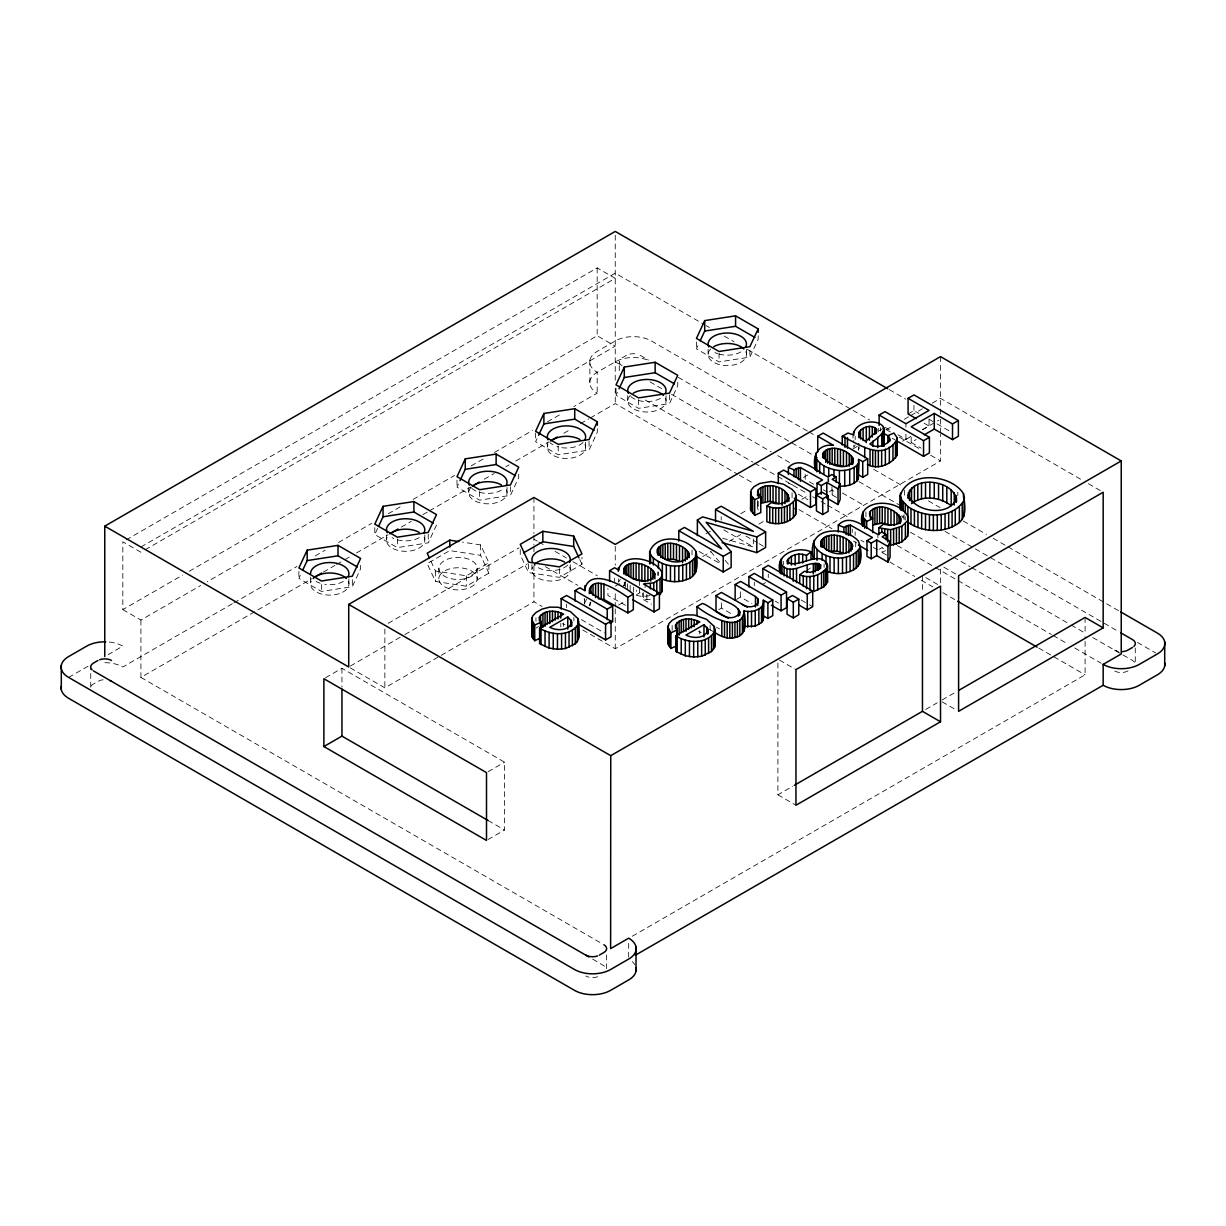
<?xml version="1.0" encoding="UTF-8"?>
<svg xmlns="http://www.w3.org/2000/svg" width="1226" height="1226" viewBox="0 0 1226 1226"><rect width="100%" height="100%" fill="white"/><g stroke="black" fill="none" stroke-linecap="round" stroke-linejoin="round"><path stroke-width="0.75" stroke-dasharray="5 3.75" d="M90.724 687.25L90.724 667.618M606.594 954.931L606.594 968.862A9.578 5.532 0 0 0 605.184 966.532L592.25 958.87M619.283 370.696L619.283 361.21M628.693 957.154L628.693 940.081M858.905 448.042L858.399 450.218L858.399 443.26M758.189 501.311L758.189 510.001L757.438 507.549L758.373 501.817M360.597 565.37L360.597 568.849L352.337 586.656L321.473 591.438L298.883 578.396L301.136 573.538M436.502 525.034L428.226 542.842L397.377 547.608L374.788 534.582L377.792 528.1M518.721 474.079L518.721 477.558L510.445 495.365L479.596 500.147L457.007 487.105L459.26 482.247M597.323 428.702L597.323 432.18L589.062 449.988L558.198 454.769L535.609 441.728L537.862 436.87M677.733 382.267L677.733 385.746L669.473 403.569L638.608 408.335L616.019 395.293L618.287 390.435M758.158 335.847L758.158 339.326L749.883 357.134L719.034 361.915L696.445 348.874L698.697 344.016M855.196 444.885L853.786 447.367L853.786 440.41M590.947 602.012L589.308 605.751L589.308 602.288M586.687 599.085L584.296 603.606L584.296 598.38M618.885 581.476L620.417 579.546M625.337 581.752L623.727 585.844L623.727 582.365M806.432 571.101L810.984 567.5M535.961 628.172L538.459 626.517M126.155 539.884L597.185 267.927L615.253 278.363L144.224 550.321M140.913 547.011L615.253 273.153L704.414 324.629M140.913 552.236L122.83 541.8L122.83 609.613L182.551 575.147M189.172 571.316L597.185 335.755L615.253 346.176L207.255 581.737M122.83 609.613L140.913 620.05L200.62 585.568M68.625 677.426L86.694 666.99A25.562 14.758 0 0 1 91.168 664.936M108.057 654.669L122.83 646.133A25.562 14.758 0 0 0 107.627 641.903M646.93 359.77A25.562 14.758 0 0 0 615.253 361.839L597.185 372.26A25.562 14.758 0 0 0 597.185 393.132L573.967 406.542M622.042 357.915L626.547 355.31A9.578 5.532 0 0 1 638.424 354.544M232.296 603.79L122.83 666.99A25.562 14.758 0 0 0 101.911 662.76M233.967 602.84L296.983 566.458M315.235 555.914L325.181 550.168M338.453 542.505L371.616 523.364M388.213 513.786L401.469 506.123M413.085 499.426L454.555 475.489M471.136 465.911L484.408 458.248M494.354 452.501L532.498 430.479M547.424 421.851L560.696 414.204M140.913 620.05L140.913 677.426L311.741 578.795M323.342 572.098L334.959 565.401M336.614 564.435L343.249 560.604M344.904 559.654L349.885 556.773M356.521 552.941L388.029 534.751M401.3 527.088L411.262 521.341M422.863 514.644L427.843 511.763M429.498 510.813L470.968 486.875M484.224 479.213L494.185 473.466M505.786 466.769L509.112 464.853M515.748 461.022L548.911 441.866M563.837 433.253L570.473 429.422M580.434 423.675L588.725 418.878M590.38 417.928L615.253 403.569L737.684 474.247M430.954 561.293L435.46 571.01L466.309 575.791L488.898 562.749L480.638 544.926L462.478 542.122M388.167 623.344L519.027 547.792M488.898 573.17L480.638 555.363L449.773 550.581L427.184 563.623L435.46 581.446L466.309 586.212L488.898 573.17L488.898 562.749M325.518 677.779L341.947 668.293L504.576 762.189L504.576 830.017L488.147 839.488M350.375 666.04L403.293 635.482M404.948 634.532L527.333 563.883M520.253 549.539L520.253 554.765L528.513 572.573L559.378 577.354L581.967 564.312L581.967 557.355M350.238 667.879L384.857 687.863L439.521 656.293M441.176 655.343L533.938 601.782L542.076 606.487M883.532 428.135L879.119 430.678L879.119 427.2M908.083 413.959L913.968 410.572L918.902 413.423M615.253 586.135L621.858 582.319M706.069 533.708L711.019 530.843M740.749 513.694L747.354 509.878M803.49 477.466L808.44 474.6M853.02 448.869L857.97 446.003M886.046 429.805L892.651 425.989M904.206 419.323L909.156 416.457M910.811 415.507L922.366 408.825M932.266 403.109L940.526 398.343L1081.807 479.918M618.563 605.092L625.168 601.292M636.723 594.61L640.018 592.71M702.774 556.481L711.019 551.715M729.179 541.233L740.749 534.551M758.909 524.069L765.514 520.253M801.835 499.288L808.44 495.473M902.551 441.13L910.811 436.364M922.366 429.698L938.871 420.166M897.892 434.724L905.937 439.383L910.887 436.517M922.427 429.851L929.032 426.05L929.032 419.093M911.179 437.192L911.179 442.402L916.128 439.552M829.282 491.718L831.948 490.185L836.193 492.622M832.193 489.726L832.193 494.936L834.86 493.404M582.733 629.965L615.253 648.738L940.526 460.945L940.526 434.387M718.742 609.659L721.47 608.081L732.734 614.578M736.504 599.407L740.596 597.047L751.86 603.544M762.833 584.204L765.56 582.626M488.147 771.675L504.576 762.189M879.211 549.279L881.877 547.731L886.122 550.183L882.122 552.497L882.122 547.271M777.897 662.99L777.897 794.8L792.686 786.264M925.737 709.44L937.246 702.805M942.166 699.954L956.954 691.418M632.31 936.235L1085.087 674.821L1085.087 636.57M649.78 595.652L642.393 596.572L636.509 595.376L636.509 590.166M643.481 592.664L643.481 599.621L650.378 599.33M722.589 538.214L753.346 546.965L753.346 538.275M698.529 631.543L701.226 632.493M562.336 623.789L565.033 624.754M788.379 483.151L792.578 484.898M615.253 361.839L620.693 364.781M1088.381 483.703L1103.17 492.239M889.34 389.653L905.861 399.201M928.772 419.123L935.346 422.909M937.001 423.859L950.165 431.46M924.189 423.261L929.032 426.05M885.003 427.292L891.44 431.016M911.179 442.402L921.124 448.149M706.069 325.58L709.379 327.48M724.229 336.062L734.144 341.793M747.354 349.41L851.365 409.469M853.02 410.419L869.525 419.951M886.046 429.483L890.995 432.349M899.256 437.115L920.711 449.498M930.626 455.229L940.526 460.945M892.283 438.28L895.578 440.18M807.336 431L651.404 340.966A25.562 14.758 0 0 0 615.253 340.966L597.185 351.402A25.562 14.758 0 0 0 597.185 372.26L597.185 393.132M808.991 431.95L815.627 435.782M873.694 469.313L901.907 485.588M928.45 500.913L940.051 507.625M963.284 521.035L986.501 534.444M993.137 538.275L1006.408 545.938M1008.078 546.888L1119.215 611.054M640.11 355.31L648.401 360.092M678.239 377.332L817.512 457.742M858.966 481.665L898.75 504.637M945.031 531.364L1119.261 631.957M1137.467 642.455L1155.72 652.998M650.056 381.914L661.657 388.627M671.603 394.358L771.093 451.796M777.713 455.628L790.985 463.29M842.385 492.959L863.932 505.403M910.351 532.207L951.805 556.144M953.46 557.094L970.042 566.673M971.697 567.623L1069.532 624.095M1071.187 625.061L1086.098 633.673M1092.734 637.505L1132.533 660.477A9.578 5.532 0 0 1 1135.276 663.772L1135.276 647.941M809.436 481.803L814.064 484.469M823.32 489.818L827.948 492.484M832.193 494.936L838.569 498.614M943.821 567.163L956.954 574.764M645.244 400.013L753.009 462.233M754.68 463.183L776.227 475.627M777.882 476.592L806.08 492.867M812.7 496.699L819.336 500.514M820.991 501.48L825.972 504.346M827.627 505.311L849.174 517.755M897.263 545.509L933.737 566.565M935.392 567.531L1051.448 634.532M1053.119 635.497L1068.03 644.11M1074.666 647.941L1101.193 663.251M798.218 494.109L807.873 499.687M860.913 540.237L863.993 542.03M873.249 547.363L877.877 550.045M882.122 552.497L888.498 556.175M925.737 577.599L940.526 586.135M739.339 475.198L754.22 483.795M798.892 509.587L831.979 528.682M853.48 541.11L856.79 543.011M889.877 562.121L914.703 576.45M921.308 580.266L932.894 586.947M942.825 592.679L956.05 600.326M1038.774 648.079L1085.087 674.821M745.883 536.099L757.392 542.75M759.047 543.7L763.982 546.551M723.754 529.877L753.346 546.965M801.191 600.05L807.765 603.851M809.421 604.801L812.7 606.701M699.019 551.455L721.654 564.527M775.261 601.184L778.479 603.039M942.166 701.854L956.954 710.39M779.537 660.124L795.965 669.595M716.444 627.191L719.57 628.984M709.609 629.505L712.766 631.329M643.481 599.621L651.45 604.219M533.938 539.195L537.187 541.064M538.827 542.015L545.325 545.769M555.087 551.394L566.473 557.968M572.971 561.723L597.369 575.806M625.628 605.337L607.943 595.499L607.943 588.557M545.325 566.627L577.86 585.415M581.415 619.651L604.449 632.953M777.897 794.8L795.965 805.237M488.147 820.531L504.576 830.017M140.913 677.426L602.012 943.652M1116.135 650.822L1118.679 652.385M725.179 560.359L729.945 565.998M710.728 551.516L720.444 563.086M901.631 515.686L903.194 517.97L903.194 514.491M579.714 559.454L581.967 564.312M1085.087 617.444L1085.087 634.654M957.828 492.208L957.828 495.687M940.526 356.613L940.526 417.315M940.526 419.215L940.526 432.487M940.526 569.094L940.526 584.373M922.458 575.699L922.458 592.894M913.968 405.346L913.968 410.572M905.937 423.736L905.937 427.2M905.937 434.157L905.937 439.383M905.278 516.667L905.278 520.146M904.42 490.201L904.42 498.89M904.052 514.583L904.052 523.272M880.36 427.598L880.36 431.077M878.26 428.318L878.26 431.797M877.877 534.398L877.877 537.862M865.939 511.886L865.939 517.111M859.058 443.613L859.058 450.57M855.687 541.831L855.687 548.788M855.196 436.18L855.196 439.659M855.135 531.885L855.135 535.364M853.005 434.694L853.005 438.172M852.269 529.065L852.269 532.544M831.948 486.707L831.948 490.185M828.745 478.523L828.745 482.002M827.948 476.837L827.948 482.048M824.102 563.945L824.102 567.423M805.206 474.339L805.206 479.55M792.073 492.852L792.073 499.81M783.629 561.309L783.629 564.788M768.288 574.105L768.288 577.584M757.438 500.591L757.438 507.549M754.342 582.151L754.342 585.63M749.883 350.176L749.883 357.134M746.465 349.318L746.465 354.529M740.596 591.821L740.596 597.047M721.47 602.87L721.47 608.081M721.195 516.636L721.195 520.115M719.034 353.211L719.034 361.915M710.115 625.168L710.115 632.11M708.122 349.318L708.122 354.529M699.785 630.624L699.785 634.103M696.445 341.916L696.445 348.874M692.016 549.938L692.016 556.895M672.154 625.475L672.154 630.7M669.473 394.864L669.473 403.569M666.055 395.737L666.055 400.948M658.454 571.975L658.454 575.454M657.734 571.914L657.734 575.392M646.899 594.487L646.899 599.698M645.091 582.672L645.091 587.882M642.393 593.093L642.393 596.572M639.512 580.542L639.512 585.767M639.512 587.499L639.512 596.204M638.608 399.645L638.608 408.335M633.398 587.177L633.398 592.388M630.149 585.492L630.149 590.702M627.712 395.737L627.712 400.948M627.497 583.775L627.497 589.001M625.551 582.105L625.551 587.331M624.295 582.212L624.295 585.691M618.701 578.764L618.701 582.243M616.019 388.336L616.019 395.293M615.253 235.193L615.253 380.612M615.253 388.259L615.253 403.569M615.253 546.306L615.253 565.278M615.253 593.721L615.253 607.008M615.253 608.908L615.253 648.738M614.64 578.166L614.64 581.645M597.185 267.927L597.185 335.755M590.043 602.364L590.043 605.843M589.859 360.183L589.859 384.351M589.062 441.299L589.062 449.988M585.63 442.157L585.63 447.383M584.649 599.207L584.649 604.418M573.906 617.414L573.906 620.892M570.274 564.757L570.274 569.967M566.611 604.157L566.611 607.636M563.577 622.869L563.577 626.348M560.788 623.344L560.788 626.823M559.378 568.649L559.378 577.354M558.198 446.065L558.198 454.769M547.302 442.157L547.302 447.383M535.961 617.735L535.961 621.214M535.609 433.023L535.609 441.728M533.938 497.465L533.938 533.494M533.938 535.394L533.938 544.88M533.938 546.781L533.938 552.466M533.938 565.753L533.938 601.782M531.946 564.757L531.946 569.967M528.513 563.883L528.513 572.573M510.445 486.676L510.445 495.365M507.028 487.55L507.028 492.76M480.638 544.926L480.638 555.363M479.596 491.457L479.596 500.147M477.205 568.404A19.172 11.065 0 0 1 448.455 577.982A19.172 11.065 0 0 1 448.455 558.826A19.172 11.065 0 0 1 477.205 568.404L477.205 578.841A19.172 11.065 0 0 1 448.455 588.419A19.172 11.065 0 0 1 448.455 569.247A19.172 11.065 0 0 1 477.205 578.841M468.7 487.55L468.7 492.76M466.309 575.791L466.309 586.212M457.007 480.148L457.007 487.105M438.877 568.404L438.877 578.841M435.46 571.01L435.46 581.446M428.226 534.153L428.226 542.842M424.809 535.011L424.809 540.237M397.377 538.919L397.377 547.608M386.481 535.011L386.481 540.237M384.857 629.061L384.857 687.863M374.788 527.624L374.788 534.582M352.337 579.699L352.337 586.656M348.904 578.841L348.904 584.051M341.947 668.293L341.947 687.142M321.473 584.48L321.473 591.438M310.576 577.094L310.576 584.051M298.883 571.439L298.883 578.396M745.806 351.663A19.172 11.065 0 0 1 724.796 365.501A19.172 11.065 0 0 1 710.697 348.996M665.396 398.098A19.172 11.065 0 0 1 644.386 411.921A19.172 11.065 0 0 1 630.287 395.416M584.986 444.517A19.172 11.065 0 0 1 566.473 458.447A19.172 11.065 0 0 1 547.961 444.517M506.369 489.894A19.172 11.065 0 0 1 485.358 503.733A19.172 11.065 0 0 1 471.259 487.228M424.15 537.371A19.172 11.065 0 0 1 405.637 551.302A19.172 11.065 0 0 1 387.125 537.371M348.261 581.185A19.172 11.065 0 0 1 329.748 595.116A19.172 11.065 0 0 1 311.235 581.185M569.615 567.102A19.172 11.065 0 0 1 551.102 581.032A19.172 11.065 0 0 1 532.59 567.102M622.042 365.746A9.578 5.532 0 0 1 620.693 358.896M1128.012 670.913A9.578 5.532 0 0 1 1114.465 670.913M1118.066 651.358A9.578 5.532 0 0 1 1114.465 650.041M740.856 351.923A19.172 11.065 0 0 1 719.187 354.13M717.716 353.686A19.172 11.065 0 0 1 714.973 352.567M660.431 398.343A19.172 11.065 0 0 1 630.287 396.059M583.07 442.479A19.172 11.065 0 0 1 556.88 446.525M552.911 444.777A19.172 11.065 0 0 1 549.876 442.479M501.419 490.155A19.172 11.065 0 0 1 471.259 487.871M419.2 537.632A19.172 11.065 0 0 1 392.09 537.632M343.295 581.446A19.172 11.065 0 0 1 324.783 584.312M320.155 583.208A19.172 11.065 0 0 1 316.185 581.446M567.715 565.063A19.172 11.065 0 0 1 534.505 565.063M91.199 686.039A9.578 5.532 0 0 1 93.467 683.955L99.674 680.568A9.578 5.532 0 0 1 103.689 679.756M597.644 976.77A9.578 5.532 0 0 1 585.783 976.003M632.264 961.628A25.547 14.758 0 0 1 634.746 964.617"/><path stroke-width="1.5" d="M61.3 689.518L61.3 665.35M635.329 955.223L1103.17 685.257L1103.17 664.385L1121.238 653.948L1121.238 460.945L610.747 755.676L610.625 948.617L628.693 938.181A25.562 14.758 0 0 1 628.693 959.054L610.625 969.49A25.562 14.758 0 0 1 574.473 969.49L68.625 677.426A25.562 14.758 0 0 1 68.625 656.569L86.694 646.133A25.562 14.758 0 0 1 105.727 641.826M636.018 971.145L636.018 946.978M822.6 454.003C824.47 465.512 850.032 472.914 853.281 459.26C849.174 448.471 823.274 441.927 822.6 457.482M623.773 568.695C625.904 580.235 650.991 587.131 654.868 573.86C650.27 562.749 622.272 556.589 623.773 573.921M657.136 549.539C659.098 562.06 685.028 567.684 689.089 553.999C684.706 542.536 658.086 537.356 657.136 553.018M820.822 541.417C822.769 553.937 848.714 559.577 852.76 545.876C848.3 533.754 819.397 529.218 820.822 546.643M788.839 501.526C790.525 487.534 767.599 480.807 758.373 489.649L757.438 495.381M866.705 528.345L866.705 521.387L872.759 518.705L870.169 516.085L869.433 513.633L870.368 511.38C886.061 494.814 921.155 530.168 883.333 524.284L878.843 527.808L878.843 534.766M867.38 464.332C877.28 470.278 891.103 464.593 896.896 455.505L897.08 437.605L893.938 433.039L887.885 435.69L887.885 442.647M896.896 455.505L897.08 437.605M661.871 576.036L660.048 578.917L660.048 594.564L661.871 591.698L662.132 572.956C655.971 557.661 620.586 551.394 618.318 571.362M661.871 591.698L662.132 572.956M539.455 638.547L534.705 640.692L532.222 637.06L531.823 619.59L532.712 615.958L535.961 612.51L542.091 609.092L549.861 607.115L558.213 607.253L570.335 611.575L578.12 618.778L578.764 636.907L577.323 641.627L575.3 643.773L565.447 648.508L557.462 649.32L549.11 648.033L539.593 643.681L539.593 628.034L563.577 614.18C556.206 610.241 544.252 609.245 539.379 617.337L539.379 620.816M531.823 635.237L531.977 617.766M675.649 646.301L670.898 648.447L668.415 644.815L668.017 627.344L668.906 623.712L672.154 620.264L678.284 616.847L686.054 614.87L694.406 615.008L706.544 619.314L714.314 626.532L714.957 644.661L714.681 647.098L711.494 651.512L701.64 656.262L693.655 657.059L685.303 655.787L675.787 651.435L675.787 635.788L699.785 621.934C692.399 617.996 680.445 616.985 675.572 625.091L675.572 628.57M668.017 642.991L668.185 625.521M780.364 573.124C773.79 554.351 797.176 545.555 810.984 551.853L806.432 555.455C800.057 552.635 791 554.229 787.368 560.497L787.659 562.244C798.233 569.416 822.508 547.593 827.458 566.642C822.048 575.515 809.16 578.917 799.735 574.825L799.735 583.515M813.788 575.883L813.788 591.53L823.795 586.81L827.458 582.304L827.106 563.347M900.252 495.427C908.543 470.355 950.947 473.849 963.513 493.71C964.356 502.997 967.575 515.533 959.36 522.491C954.15 526.628 947.775 529.05 941.231 530.015C929.66 531.67 917.492 528.912 907.884 522.245L907.884 506.599L901.631 500.039L900.252 495.427L900.252 509.342M908.129 498.461C908.481 473.573 956.188 479.32 956.632 501.557M578.488 639.344L578.764 621.26M714.681 647.098L714.957 629.015M842.247 445.023L842.247 436.318L847.948 433.039L853.005 434.694C855.181 424.119 868.882 419.706 878.26 423.108C892.206 428.778 875.747 439.276 869.908 443.935C876.1 448.747 885.754 446.172 889.938 440.011L887.885 435.69M815.474 470.248C811.857 455.796 817.865 443.674 833.404 445.283L817.742 436.241L817.742 451.888M963.897 516.253L964.341 497.189M571.653 622.456C569.002 631.114 556.497 630.915 549.8 627.314L567.761 616.939L571.439 621.015L571.653 625.934M707.862 630.21C705.195 638.853 692.69 638.669 685.993 635.068L703.969 624.693L707.632 628.769L707.862 633.689M589.308 593.583C589.982 570.458 620.739 592.633 627.85 597.261L633.306 594.12L633.306 609.766L627.85 612.908L603.912 599.483L598.349 598.778L598.349 583.132M956.632 498.078C949.598 517.449 914.948 512.376 908.129 494.982M788.839 498.062C785.958 504.438 777.115 504.729 771.353 502.553L766.863 506.093L766.863 521.74C776.548 525.632 789.529 523.717 795.613 514.629L796.256 495.794L795.015 492.561L792.073 489.373L783.567 484.255L771.231 481.481L759.706 483.458L753.959 486.691L751.078 490.155L750.619 509.648L754.71 515.318L760.779 512.621L760.779 496.974L757.438 491.902M795.613 514.629L796.256 495.794M907.608 520.713L901.876 526.276L890.658 529.693L890.658 545.34L901.876 541.923L907.608 536.36L908.236 517.525C900.65 497.557 853.74 496.959 862.598 526.153M907.608 536.36L908.236 517.525M858.905 432.395L859.058 436.655L865.633 441.467L876.146 431.751L876.529 429.498C872.161 423.675 862.246 426.909 858.905 432.395L858.905 437.621M649.673 551.669C656.538 533.218 687.112 536.39 696.153 551.715C697.425 561.922 699.157 576.343 686.437 579.607C678.729 582.565 669.948 582.289 662.346 579.132L662.346 563.485C657.289 560.849 650.669 557.953 649.673 551.669L649.673 563.853M813.344 559.209C809.758 544.022 815.336 532.406 831.029 531.149C840.975 530.107 851.426 533.724 858.353 540.957C861.709 549.8 863.717 564.619 853.557 569.829C845.649 574.243 835.764 574.672 827.351 571.485M763.384 600.188L763.384 615.835L767.89 618.44L772.778 615.621L772.778 599.974L767.89 602.794L763.384 600.188C764.886 609.659 751.354 612.985 744.136 610.839C741.5 635.865 704.996 613.705 696.996 606.563L696.996 615.268M714.344 632.233C720.352 636.156 727.631 639.727 734.941 637.535C746.726 635.727 745.669 622.517 744.55 613.444M744.55 629.091L744.136 626.486L755.247 626.149L761.545 622.532L763.154 620.356L763.752 602.426M815.474 456.333C818.907 465.849 830.263 469.374 839.412 470.554L839.412 486.201C846.109 486.37 854.078 485.098 858.261 479.305L858.552 459.244L862.736 461.65L867.702 458.785L867.702 474.431L862.736 477.297L858.552 474.891M858.261 479.305L858.828 461.558M633.306 594.12C624.172 585.89 588.327 565.738 584.649 590.503L579.913 587.775L575.04 590.595L575.04 601.031M695.786 572.205L696.414 554.382M859.472 564.083L860.1 546.275M728.489 618.425L716.015 611.238L716.015 595.575C722.788 601.767 735.723 602.962 739.707 611.835L738.864 614.287C727.064 625.214 712.98 606.671 702.421 603.437L696.996 606.563M531.977 633.413L532.712 631.605M668.185 641.167L668.906 639.359M826.768 498.062L838.002 504.56L838.002 488.913L840.162 483.887L832.193 479.289L836.193 476.975L836.193 482.201M838.002 504.56L840.162 499.534L840.162 483.887M843.917 532.59L843.917 527.379L850.354 525.096L872.452 537.524L866.966 540.681L866.966 556.343L871.211 558.78L876.697 555.623L887.946 562.106L887.946 546.459L890.091 541.448L882.122 536.835L886.122 534.536L886.122 539.746M887.946 562.106L890.091 557.094L890.091 541.448M307.159 550.152L298.883 567.96L321.473 581.001L352.337 576.22L360.597 558.412L338.008 545.371L307.159 550.152L307.159 560.573L302.653 570.289M383.048 506.323L374.788 524.146L397.377 537.187L428.226 532.406L436.502 514.598L413.913 501.557L383.048 506.323L383.048 516.759L378.543 526.475M465.267 458.861L457.007 476.669L479.596 489.71L510.445 484.944L518.721 467.121L496.132 454.08L465.267 458.861L465.267 469.297L460.011 480.623M543.884 413.469L535.609 431.291L558.198 444.333L589.062 439.552L597.323 421.744L574.733 408.702L543.884 413.469L543.884 423.905L538.612 435.245M624.295 367.049L616.019 384.857L638.608 397.898L669.473 393.132L677.733 375.309L655.144 362.268L624.295 367.049L624.295 377.485L619.038 388.811M704.705 320.614L696.445 338.437L719.034 351.479L749.883 346.697L758.158 328.89L735.569 315.848L704.705 320.614L704.705 331.051L700.199 340.767M539.593 628.034C550.98 635.65 570.749 636.784 578.488 623.697M675.787 635.788C687.173 643.405 706.942 644.539 714.681 631.436M907.884 506.599C924.174 518.046 952.479 519.088 963.897 500.606M842.247 436.318C858.767 444.011 882.751 462.233 896.896 439.858M662.346 563.485C673.212 567.945 688.736 567.04 695.786 556.558M813.344 543.562C820.363 560.067 848.836 563.408 859.472 548.436M766.863 506.093C776.548 509.97 789.529 508.07 795.613 498.982M839.412 470.554C846.109 470.723 854.078 469.435 858.261 463.658M632.616 599.606L653.994 611.943L659.419 608.816L659.419 593.169L643.481 583.974L653.734 582.81L660.048 578.917M799.735 574.825L804.348 571.316L810.325 572.343L816.639 570.305L819.55 568.266L820.623 565.017C808.624 557.983 790.463 578.825 780.564 563.301L780.364 560.956M788.379 474.447L788.379 467.504C800.961 454.708 816.608 471.535 827.948 476.837L831.948 474.523L836.193 476.975M838.308 532.007L838.308 525.05C850.905 512.253 866.537 529.08 877.877 534.398L881.877 532.084L886.122 534.536M911.516 503.641C923.086 494.783 940.112 497.174 951.192 505.71L951.192 490.063M793.988 476.776L793.988 469.819L800.425 467.535L822.523 479.964L817.037 483.136L817.037 495.304M104.762 656.569L104.762 526.153L615.253 231.423L887.701 388.703M97.988 660.477L93.467 663.082A9.578 5.532 0 0 0 92.134 669.932M315.051 576.879L321.687 573.048M389.699 533.8L397.99 529.004M472.623 485.91L479.259 482.079M550.581 440.916L557.202 437.084M458.846 541.555L449.773 540.16L427.184 553.202L429.437 558.06M104.762 526.153L348.72 666.99L348.72 604.403L533.938 497.465L615.253 544.405L940.526 356.613L1121.238 460.945M542.842 531.287L520.253 544.329L528.513 562.136L559.378 566.918L581.967 553.876L573.691 536.053L542.842 531.287L542.842 541.723L523.487 552.895M817.742 436.241L823.182 433.085L867.702 458.785M561.156 609.046L561.156 598.61L566.611 595.453L611.038 621.107L611.038 636.754L605.583 639.911L577.615 623.758M609.583 581.093L609.583 570.657L614.64 567.73L618.701 570.075L618.318 567.883M678.806 541.11L678.806 530.689L684.476 527.41L721.654 548.88L697.379 519.962L702.682 516.897L753.346 531.318L715.54 509.48L715.54 521.648M715.54 509.48L721.195 506.215L765.622 531.854L765.622 547.501L756.779 552.62L722.114 542.628M778.28 483.688L778.28 473.251L783.736 470.11L815.918 488.684L815.918 504.33L810.463 507.487L794.371 498.185M879.119 425.468L879.119 415.032L885.003 411.645L905.937 423.736L929.032 410.404L908.083 398.312L908.083 413.959L916.144 418.618M908.083 398.312L913.968 394.925L958.38 420.564L958.38 436.211L952.51 439.613L934.273 429.069L924.373 434.786M323.879 746.542L486.507 840.438L486.507 772.625L323.879 678.729L323.879 746.542L341.947 736.121L488.147 820.531M958.38 420.564L952.51 423.951L934.273 413.423L911.179 426.755L929.415 437.284L929.415 452.93L923.546 456.333L897.217 441.13M575.04 590.595L607.222 609.169L612.663 606.027L612.663 621.674L609.935 623.252M778.28 473.251L810.463 491.825L815.918 488.684M817.037 483.136L821.282 485.588L826.768 482.416L838.002 488.913M816.439 495.273L821.88 492.132L828.163 495.748L828.163 511.395L822.707 514.552L816.439 510.92L816.439 495.273L822.707 498.89L828.163 495.748M561.156 598.61L605.583 624.249L611.038 621.107M609.583 570.657L653.994 596.296L659.419 593.169M678.806 530.689L723.233 556.328L731.14 551.761L706.115 522.307L756.779 536.957L765.622 531.854M879.119 415.032L923.546 440.686L929.415 437.284M695.265 555.838L723.233 571.975L731.14 567.408L731.14 551.761M716.015 595.575L721.47 592.434L747.278 607.207M735.14 600.188L735.14 584.541L740.596 581.4L772.778 599.974M748.902 587.039L748.902 576.603L754.342 573.446L786.525 592.035L786.525 607.682L781.069 610.824L771.415 605.261M762.833 578.994L762.833 568.558L768.288 565.401L812.7 591.055L812.7 606.701L807.26 609.843L799.03 605.108M748.902 576.603L781.069 595.177L786.525 592.035M866.966 540.681L871.211 543.133L876.697 539.976L887.946 546.459M787.046 598.625L792.502 595.484L798.77 599.1L798.77 614.747L793.314 617.904L787.046 614.272L787.046 598.625L793.314 602.242L798.77 599.1M762.833 568.558L807.26 594.196L812.7 591.055M794.325 785.314L922.458 711.341L940.526 721.762L940.526 586.135L795.965 669.595L795.965 805.237L940.526 721.762M958.594 690.468L1085.087 617.444L1103.17 627.865L1103.17 492.239L958.594 575.699L958.594 711.341L1103.17 627.865M599.33 955.131L603.851 952.525A9.578 5.532 0 0 0 603.851 944.71M1132.533 647.435L1128.012 650.041A9.578 5.532 0 0 1 1122.311 651.634M778.985 487.979L778.985 503.625L770.25 501.265L760.84 503.319L760.84 487.672M872.82 525.05L882.245 522.996L890.98 525.341L890.98 509.694M534.705 640.692L534.705 625.045L541.049 622.195L539.379 617.337M670.898 648.447L670.898 632.785L677.242 629.934L675.572 625.091M754.71 515.318L754.71 499.672L760.779 496.974M704.705 331.051L735.569 326.285L754.925 337.456M624.295 377.485L655.144 372.704L674.515 383.891M543.884 423.905L574.733 419.139L594.104 430.311M465.267 469.297L496.132 464.516L515.487 475.688M383.048 516.759L413.913 511.993L433.268 523.165M307.159 560.573L338.008 555.807L357.379 566.979M679.48 545.539L679.48 561.186L673.503 559.286L665.228 559.393L665.228 543.746M843.151 537.417L843.151 553.064L837.174 551.179L828.914 551.286L828.914 535.624M878.843 527.808L890.658 529.693M843.427 450.662L843.427 466.309L832.178 464.056L832.178 448.41M644.876 565.477L644.876 581.124L633.398 578.887L633.398 563.24M542.842 541.723L573.691 546.49L578.963 557.83M788.379 467.504L793.988 469.819M838.308 525.05L843.917 527.379M742.374 604.51C747.247 607.82 755.247 607.897 758.388 602.257L757.683 598.579L755.492 596.556L735.14 584.541M884.053 433.529L888.988 436.379M1120.886 612.019L1157.375 633.091A25.562 14.758 0 0 1 1157.375 653.948L1139.306 664.385A25.562 14.758 0 0 1 1103.17 664.385M1120.916 632.907L1132.533 639.604A9.578 5.532 0 0 1 1133.866 646.47M957.705 601.276L1037.119 647.129M858.338 545.018L867.747 550.459M612.663 606.027L592.02 593.844L589.308 590.104M348.72 604.403L610.747 755.676M93.467 670.913L588.924 956.954M862.522 513.786L863.319 517.633L866.705 521.387M750.527 492.055L751.339 495.917L754.71 499.672M668.017 627.344L670.898 632.785M531.823 619.59L534.705 625.045M795.015 508.208L796.256 511.441M714.957 644.661L714.314 626.532M578.764 636.907L578.12 618.778M763.384 615.835L763.752 618.088M696.414 570.029L696.153 551.715M1164.7 641.872L1164.7 666.04M963.513 493.71L963.513 497.189M962.226 503.825L962.226 519.472M959.36 506.844L959.36 522.491M956.096 495.488L956.096 502.445M955.269 509.648L955.269 525.31M954.272 492.821L954.272 504.989M952.51 423.951L952.51 439.613M952.081 511.288L952.081 526.935M948.679 512.606L948.679 528.253M946.809 487.212L946.809 502.859M945.062 513.633L945.062 529.28M942.733 485.174L942.733 500.821M941.231 514.368L941.231 530.015M938.549 483.688L938.549 499.334M937.292 514.767L937.292 530.414M934.273 413.423L934.273 429.069M934.258 482.768L934.258 498.415M933.369 514.843L933.369 530.49M929.844 482.4L929.844 498.047M929.431 514.583L929.431 530.23M925.523 482.554L925.523 498.216M925.507 513.97L925.507 529.632M923.546 440.686L923.546 456.333M922.458 596.725L922.458 711.341M921.508 483.213L921.508 498.859M921.661 513.066L921.661 528.712M917.952 511.855L917.952 527.517M917.799 484.347L917.799 500.009M914.397 485.986L914.397 501.633M914.397 510.368L914.397 526.015M911.516 487.994L911.516 501.894M910.995 508.591L910.995 524.238M909.508 490.155L909.508 500.591M908.389 492.484L908.389 497.71M905.386 523.686L905.386 539.333M905.278 504.499L905.278 513.188M903.194 502.308L903.194 511.012M901.876 526.276L901.876 541.923M901.631 500.039L901.631 510.46M900.926 518.23L900.926 521.709M900.635 497.725L900.635 509.893M900.466 493.159L900.466 508.805M900.359 516.606L900.359 523.563M899.041 514.92L899.041 523.609M899.21 527.624L899.21 543.271M896.972 513.173L896.972 523.594M896.451 528.636L896.451 544.298M895.501 442.264L895.501 457.911M894.152 511.349L894.152 525.264M893.601 529.325L893.601 544.988M892.957 444.716L892.957 460.363M889.662 438.019L889.662 441.498M889.34 447.138L889.34 462.784M887.93 508.483L887.93 524.13M887.67 529.724L887.67 541.892M885.356 449.145L885.356 464.807M885.019 507.702L885.019 523.349M884.712 529.417L884.712 534.643M884.13 428.962L883.931 446.31L883.609 427.23M883.103 432.334L883.103 446.249M882.245 507.349L882.245 522.996M881.785 433.958L881.785 446.141M881.663 450.448L881.663 466.095M881.77 528.789L881.77 532.268M879.624 507.38L879.624 523.027M878.337 451.107L878.337 466.754M877.755 437.238L877.755 447.674M877.172 507.733L877.172 523.379M876.529 429.498L876.529 432.977M876.697 539.976L876.697 555.623M875.87 428.456L875.87 433.667M875.441 451.214L875.441 466.876M874.904 508.407L874.904 524.054M874.705 427.567L874.705 434.51M872.881 441.038L872.881 446.264M872.743 450.861L872.743 466.508M872.82 509.388L872.759 532.605M872.284 426.648L872.284 437.084M871.211 543.133L871.211 558.78M870.368 511.38L870.368 518.337M870.031 450.049L870.031 465.711M869.418 426.418L869.418 440.318M866.292 426.955L866.292 442.601M864.728 447.306L864.728 457.742M864.682 519.533L864.682 528.222M863.319 517.633L863.319 526.337M863.119 428.364L863.119 440.532M863.058 511.886L863.058 525.801M862.736 461.65L862.736 477.297M860.499 430.28L860.499 438.969M858.169 550.474L858.169 566.121M856.729 465.604L856.729 481.251M856.192 552.39L856.192 568.036M854.124 467.458L854.124 483.105M853.786 431.705L853.786 435.184M853.557 554.183L853.557 569.829M853.281 459.26L853.281 462.738M852.637 457.528L852.637 464.485M852.223 544.206L852.223 549.417M851.288 455.796L851.288 464.485M850.951 542.505L850.951 551.194M850.354 525.096L850.354 535.532M850.108 555.853L850.108 571.5M849.71 469.389L849.71 485.052M849.25 454.034L849.25 466.202M848.944 540.758L848.944 552.926M848.346 525.019L848.346 535.455M847.488 437.759L847.488 448.195M846.492 452.241L846.492 466.156M846.43 557.033L846.43 572.68M846.216 538.996L846.216 552.895M846.093 525.877L846.093 534.567M845.005 436.916L845.005 447.352M844.729 470.432L844.729 486.078M842.507 557.723L842.507 573.37M840.454 449.482L840.454 465.144M840.132 536.268L840.132 551.915M838.354 557.922L838.354 573.584M837.588 448.731L837.588 464.378M837.174 535.517L837.174 551.179M834.799 448.394L834.799 464.041M834.262 535.21L834.262 550.857M834.124 557.615L834.124 573.262M833.987 469.727L833.987 476.684M831.489 535.256L831.489 550.903M830.017 556.757L830.017 572.419M829.787 448.716L829.787 464.363M828.745 468.087L828.745 476.776M827.642 449.314L827.642 463.213M827.611 564.987L827.458 582.304M826.768 482.416L826.768 496.331M826.554 536.329L826.554 550.244M826.018 555.363L826.018 564.052M825.742 450.203L825.742 462.371M825.588 569.569L825.588 585.216M824.408 537.34L824.408 547.777M824.178 451.321L824.178 458.279M823.918 465.773L823.918 474.462M823.795 571.163L823.795 586.81M823.136 452.593L823.136 457.804M822.707 498.89L822.707 514.552M822.646 538.582L822.646 547.271M822.125 553.416L822.125 560.374M821.451 539.946L821.451 546.903M821.527 572.665L821.527 588.311M821.282 485.588L821.282 494.277M820.623 565.017L820.623 568.496M819.673 462.8L819.673 473.236M819.458 563.883L819.458 569.094M818.294 563.393L818.294 570.351M817.696 574.565L817.696 590.212M817.052 549.953L817.052 560.389M816.792 459.612L816.792 471.78M816.884 563.163L816.884 570.121M815.888 453.13L815.888 468.792M815.229 563.194L815.229 571.898M814.217 546.704L814.217 558.872M814.11 540.39L814.11 543.854M813.344 563.531L813.344 573.967M810.984 551.853L810.984 558.811M810.463 491.825L810.463 507.487M810.003 576.572L810.003 590.488M807.137 565.508L807.137 572.465M807.26 594.196L807.26 609.843M806.601 576.618L806.601 588.786M806.432 555.455L806.432 560.665M803.275 576.021L803.275 586.457M802.708 554.29L802.708 562.995M800.425 467.535L800.425 481.45M798.938 554.045L798.938 562.734M798.417 467.474L798.417 479.642M796.532 568.711L796.532 582.626M796.164 468.317L796.164 477.006M795.153 554.734L795.153 565.171M793.391 501.955L793.391 517.602M793.283 569.201L793.283 581.369M793.314 602.242L793.314 617.904M791.398 556.405L791.398 565.094M790.065 569.14L790.065 577.829M789.896 504.545L789.896 520.192M788.517 558.504L788.517 563.73M788.364 494.875L788.364 500.101M787.368 560.497L787.368 563.975M787.23 505.894L787.23 521.54M787.061 493.189L787.061 501.894M786.985 568.481L786.985 577.17M784.992 491.442L784.992 503.61M784.456 506.92L784.456 522.567M784.104 567.194L784.104 575.883M782.157 489.618L782.157 505.281M781.851 565.431L781.851 574.12M781.606 507.61L781.606 523.257M781.422 558.504L781.422 572.419M781.069 595.177L781.069 610.824M780.564 563.301L780.564 573.737M778.663 507.962L778.663 523.625M775.951 486.753L775.951 502.399M775.69 507.993L775.69 523.64M773.039 485.971L773.039 501.618M772.717 507.702L772.717 523.349M770.25 485.619L770.25 501.265M769.775 507.058L769.775 522.705M767.89 602.794L767.89 618.44M767.629 485.649L767.629 501.296M765.193 486.002L765.193 501.649M763.154 604.709L763.154 620.356M762.924 486.676L762.924 502.323M761.545 606.885L761.545 622.532M758.863 608.847L758.863 624.494M758.373 489.649L758.373 496.607M758.158 328.89L758.158 332.369M757.683 598.579L757.683 605.521M756.779 536.957L756.779 552.62M755.492 596.556L755.492 606.977M755.247 610.502L755.247 626.149M752.703 497.802L752.703 513.449M751.523 611.376L751.523 627.022M751.339 495.917L751.339 511.564M750.619 494.001L750.619 509.648M747.783 611.467L747.783 627.114M744.136 610.839L743.967 631.467M742.404 617.935L742.404 633.597M739.707 611.835L739.707 615.314M739.83 619.835L739.83 635.482M739.385 610.533L739.385 614.011M738.45 609.184L738.45 616.126M737.408 621.03L737.408 636.677M735.569 315.848L735.569 326.285M734.941 621.889L734.941 637.535M732.412 622.394L732.412 638.041M729.822 622.547L729.822 638.194M727.187 622.333L727.187 637.98M724.52 621.72L724.52 637.367M723.233 556.328L723.233 571.975M721.823 620.724L721.823 636.371M713.517 633.719L713.517 649.382M711.494 635.865L711.494 651.512M708.597 637.857L708.597 653.519M707.632 628.769L707.632 633.98M706.912 627.36L706.912 632.585M705.241 639.482L705.241 655.128M703.969 624.693L703.969 636.861M701.64 640.616L701.64 656.262M697.778 641.259L697.778 656.906M697.379 519.962L697.379 535.609M696.981 620.663L696.981 624.141M694.498 558.596L694.498 574.243M694.192 619.743L694.192 626.701M693.655 641.413L693.655 657.059M692.521 560.512L692.521 576.159M691.418 619.176L691.418 627.881M689.87 562.29L689.87 577.936M689.456 641.045L689.456 656.707M689.089 553.999L689.089 557.478M688.537 552.328L688.537 557.539M688.66 618.977L688.66 629.398M687.265 550.612L687.265 559.317M686.437 563.96L686.437 579.607M685.993 619.084L685.993 631.252M685.273 548.88L685.273 561.048M685.303 640.141L685.303 655.787M683.51 619.498L683.51 631.666M682.759 565.14L682.759 580.802M682.545 547.102L682.545 562.765M681.227 620.218L681.227 632.386M681.227 638.669L681.227 654.316M679.112 621.23L679.112 635.145M678.836 565.845L678.836 581.492M677.242 629.934L677.242 635.16M677.212 636.646L677.212 652.293M676.737 623.053L676.737 635.237M676.461 544.375L676.461 560.021M674.683 566.044L674.683 581.691M673.503 543.639L673.503 559.286M670.591 543.317L670.591 558.964M670.453 565.738L670.453 581.385M669.381 630.976L669.381 646.623M668.415 629.168L668.415 644.815M667.802 543.379L667.802 559.025M666.346 564.88L666.346 580.526M662.868 544.451L662.868 558.351M660.722 545.463L660.722 557.631M658.975 546.704L658.975 555.393M658.454 561.539L658.454 568.496M657.78 548.053L657.78 555.01M656.784 581.4L656.784 593.568M655.144 362.268L655.144 372.704M654.868 573.86L654.868 578.841M654.224 572.266L654.224 577.477M653.994 596.296L653.994 611.943M653.734 582.81L653.734 589.767M653.366 558.075L653.366 565.017M652.86 570.596L652.86 579.3M650.761 568.864L650.761 581.032M650.546 554.826L650.546 563.516M650.378 583.683L650.378 588.894M647.941 567.056L647.941 580.955M641.888 564.312L641.888 579.959M638.961 563.562L638.961 579.208M636.095 563.224L636.095 578.871M630.961 563.531L630.961 577.446M628.785 564.129L628.785 576.297M627.85 597.261L627.85 612.908M626.884 565.002L626.884 575.438M625.337 566.106L625.337 574.795M624.31 567.332L624.31 572.557M607.222 609.169L607.222 619.605M605.583 624.249L605.583 639.911M603.912 583.821L603.912 599.483M601.184 583.178L601.184 598.824M597.323 421.744L597.323 425.223M595.575 583.683L595.575 597.598M593.001 584.802L593.001 595.238M590.947 586.365L590.947 593.323M589.66 588.189L589.66 593.415M584.986 585.584L584.986 590.809M577.323 625.98L577.323 641.627M575.3 628.11L575.3 643.773M574.733 408.702L574.733 419.139M573.691 536.053L573.691 546.49M572.404 630.118L572.404 645.765M571.439 621.015L571.439 626.241M570.703 619.62L570.703 626.578M569.048 631.727L569.048 647.389M567.761 616.939L567.761 629.107M565.447 632.861L565.447 648.508M561.585 633.505L561.585 649.152M560.788 612.908L560.788 618.134M557.999 611.989L557.999 618.946M557.462 633.658L557.462 649.32M555.225 611.437L555.225 620.126M553.248 633.306L553.248 648.952M552.466 611.222L552.466 621.659M549.8 611.33L549.8 623.513M549.11 632.386L549.11 648.033M547.317 611.743L547.317 623.927M545.034 612.464L545.034 626.379M545.034 630.915L545.034 646.562M542.919 613.475L542.919 627.39M541.049 622.195L541.018 644.539M540.528 615.314L540.528 627.482M533.187 623.222L533.187 638.884M532.222 621.413L532.222 637.06M496.132 454.08L496.132 464.516M449.773 540.16L449.773 547.118M413.913 501.557L413.913 511.993M341.947 689.027L341.947 736.121M338.008 545.371L338.008 555.807M713.747 346.697A19.172 11.065 0 0 1 743.891 348.996M633.336 393.132A19.172 11.065 0 0 1 663.481 395.416M552.911 439.552A19.172 11.065 0 0 1 580.021 439.552M474.309 484.944A19.172 11.065 0 0 1 501.419 484.944M392.09 532.406A19.172 11.065 0 0 1 419.2 532.406M313.151 578.519A19.172 11.065 0 0 1 346.345 578.519M534.505 564.435A19.172 11.065 0 0 1 564.665 562.136M1103.17 685.257A25.562 14.758 0 0 0 1139.306 685.257L1157.375 674.821A25.562 14.758 0 0 0 1164.7 662.73M708.781 346.958A19.172 11.065 0 0 1 727.294 333.028A19.172 11.065 0 0 1 745.806 346.958M628.371 393.393A19.172 11.065 0 0 1 646.884 379.462A19.172 11.065 0 0 1 665.396 393.393M547.961 439.812A19.172 11.065 0 0 1 566.473 425.882A19.172 11.065 0 0 1 584.986 439.812M469.343 485.19A19.172 11.065 0 0 1 487.856 471.259A19.172 11.065 0 0 1 506.369 485.19M387.125 532.666A19.172 11.065 0 0 1 405.637 518.736A19.172 11.065 0 0 1 424.15 532.666M310.576 573.615A19.172 11.065 0 0 1 332.246 562.642A19.172 11.065 0 0 1 348.261 576.481M532.59 562.397A19.172 11.065 0 0 1 551.102 548.466A19.172 11.065 0 0 1 569.615 562.397M597.644 955.912A9.578 5.532 0 0 1 585.783 955.131M99.674 659.711A9.578 5.532 0 0 1 111.535 660.477M109.865 680.568A9.578 5.532 0 0 1 111.535 681.334M61.3 686.208A25.562 14.758 0 0 0 68.625 698.299L574.473 990.347A25.562 14.758 0 0 0 610.609 990.347L628.693 979.926A25.547 14.758 0 0 0 636.018 967.835"/></g></svg>
